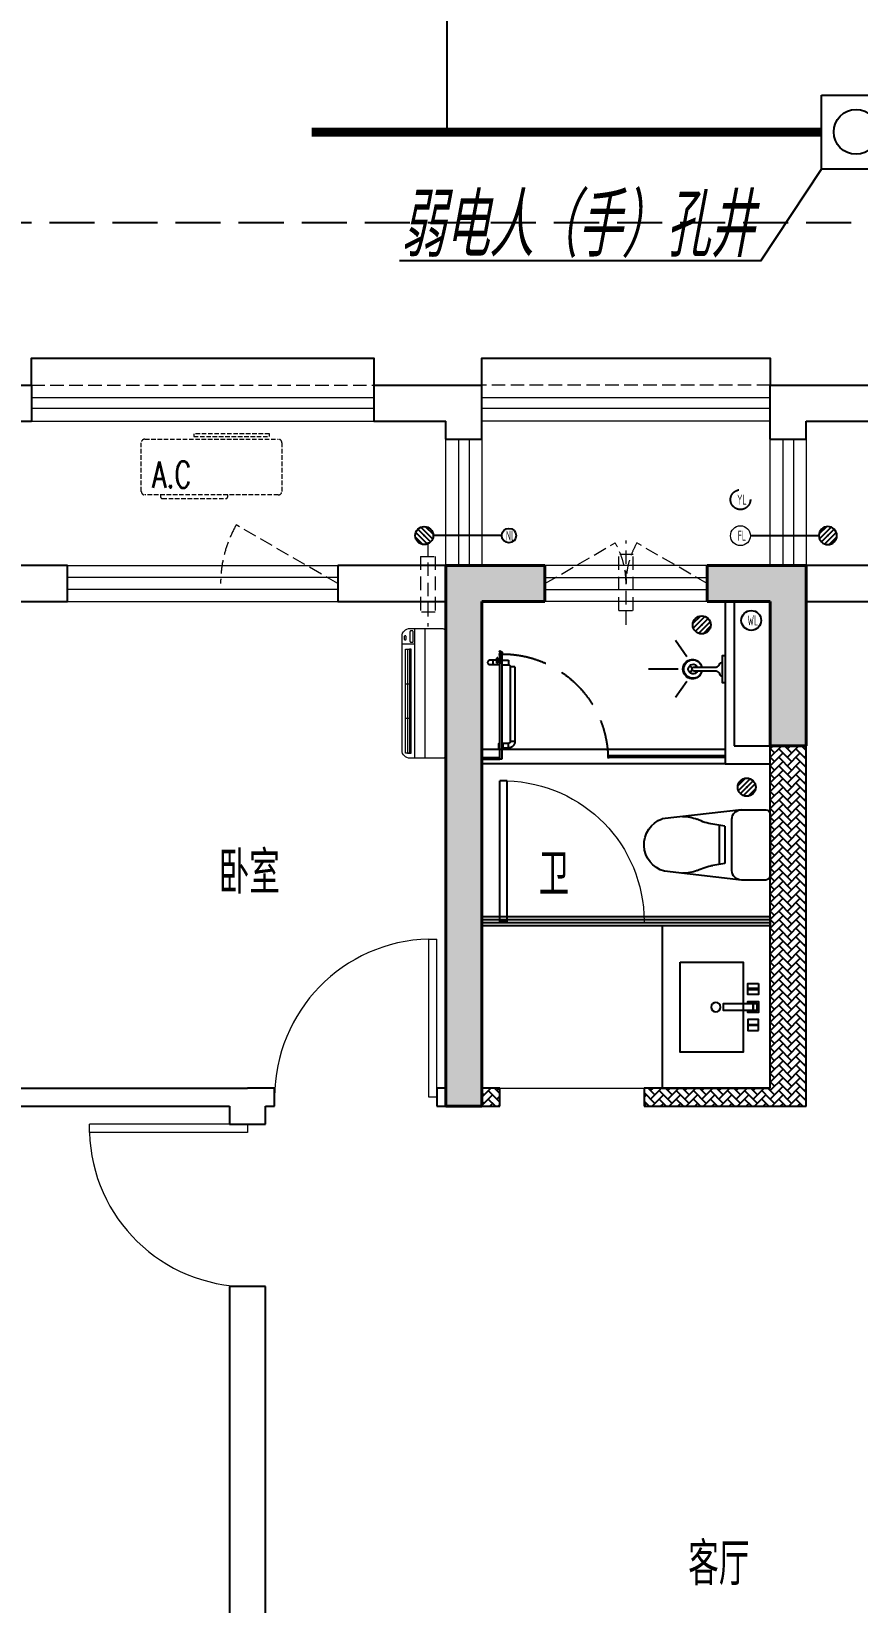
# Model space of a CAD drawing. Extents: x 3753737 to 4713801, y -857380 to 24339.
# Drawn here: x 4043213 to 4047798, y -738164 to -729448 of the extents above; entities that cross this region are included whole.
import ezdxf

# ---------------------------------------------------------------- set-up
doc = ezdxf.new("R2010")
doc.units = 0
doc.header["$LTSCALE"] = 1000
doc.header["$MEASUREMENT"] = 0
doc.linetypes.add('DASH', pattern=[0.35, 0.25, -0.1])
doc.linetypes.add('HIDDEN', pattern=[0.375, 0.25, -0.125])
doc.layers.get('0').update_dxf_attribs({"linetype": 'CONTINUOUS'})
for name, color, linetype in [('!!DIM-动力', 7, 'CONTINUOUS'), ('!!电气', 1, 'CONTINUOUS'), ('CURTWALL', 4, 'CONTINUOUS'), ('DIM-照明', 7, 'CONTINUOUS'), ('IP-bath&kitchen-JOHNSON', 4, 'CONTINUOUS'), ('LVTRY', 252, 'CONTINUOUS'), ('P-bath&kitchen-JOHNSON', 4, 'CONTINUOUS'), ('VPIPE-中水', 122, 'CONTINUOUS'), ('VPIPE-凝结', 150, 'CONTINUOUS'), ('VPIPE-雨水', 4, 'DASH'), ('WALL', 252, 'CONTINUOUS'), ('WIRE-综合布线', 5, 'DASH'), ('保温', 6, 'CONTINUOUS'), ('卫生间', 6, 'CONTINUOUS'), ('看线', 185, 'CONTINUOUS')]:
    doc.layers.add(name, color=color, linetype=linetype)
for name, color, linetype, lineweight in [('COLUMN', 252, 'CONTINUOUS', 40), ('PUB_HATCH', 8, 'CONTINUOUS', 9), ('PUB_TEXT', 7, 'CONTINUOUS', 20), ('VPIPE-废水', 31, 'TG_F', 18), ('WINDOW', 146, 'CONTINUOUS', 20), ('平面-栏杆', 56, 'CONTINUOUS', 15), ('平面-看线', 252, 'CONTINUOUS', 15), ('平面-空调室内机', 176, 'CONTINUOUS', 9), ('平面-空调预留孔', 252, 'CONTINUOUS', 15)]:
    doc.layers.add(name, color=color, linetype=linetype, lineweight=lineweight)
doc.styles.add('_TCH_DIM', font='SIMPLEX', dxfattribs={"bigfont": 'GBCBIG'})
doc.styles.add('HZTXT', font='gbeitc.shx', dxfattribs={"width": 0.8, "height": 400, "bigfont": 'hztxt.shx'})
doc.styles.get("Standard").update_dxf_attribs({"font": 'gbenor.shx', "bigfont": 'gbcbig.shx'})
doc.styles.add('TG_LINETYPE', font='SIMPLEX', dxfattribs={"width": 0.8, "height": 3, "bigfont": 'HZTXT'})
doc.linetypes.add('TG_F', pattern='A,2,-0.3,["F",TG_LINETYPE,S=0.1,R=0,X=-0.23,Y=-0.15],0', length=2.3)
pattern_1 = [(45, (0, 0), (0, 47.4157523), [100.584, -33.528]), (135, (23.708, 23.708), (3e-15, 47.4157523), [100.584, -33.528])]

# ---------------------------------------------------------------- blocks, each defined once
blk = doc.blocks.new('A$C148B7D8E')
at = {"layer": '卫生间', "color": 252, "linetype": 'DASH'}
blk.add_lwpolyline([(16100, 14000), (16100, 15400), (7700, 15400), (7700, 10800), (7300, 10800), (7300, 10000), (900, 10000), (900, 9000), (-900, 9000), (-900, -900), (1750, -900), (1750, -2100), (23450, -2100), (23450, -900), (25100, -900)], dxfattribs=at)
blk = doc.blocks.new('$lvtry$00000171')
for p, q in [((-74, 11), (-11, 74)), ((-70, -27), (27, 70)), ((-53, -53), (53, 53)), ((-27, -70), (70, 27)), ((11, -74), (74, -11))]:
    blk.add_line(p, q)
blk.add_circle((0, 0), 75)
blk.add_point((0, 0))
blk = doc.blocks.new('DSGDFGF')
blk.add_hatch(color=252).paths.add_polyline_path([(677792.1, 343575.9), (677790.9, 343578.7), (677782.6, 343575.2), (677783.8, 343572.5)])
at = {"color": 252}
for p, q in [((677781, 343575.1), (677792.8, 343580)), ((677781.6, 343574.8), (677782.2, 343575)), ((677781.8, 343558.8), (677784, 343558.3)), ((677784, 343558.3), (677781.8, 343558.3)), ((677792.6, 343568.1), (677782.1, 343568.1)), ((677792.6, 343566.8), (677782.1, 343566.8)), ((677782.2, 343575), (677783.5, 343571.8)), ((677782.3, 343566.8), (677782.3, 343547.2)), ((677783.5, 343571.8), (677792.7, 343575.6)), ((677787.3, 343577.7), (677787.3, 343538.6)), ((677792.9, 343558.9), (677790.7, 343558.4)), ((677790.7, 343558.4), (677792.9, 343558.4)), ((677791.4, 343578.9), (677793.1, 343579.6)), ((677791.4, 343578.9), (677792.7, 343575.6)), ((677792.3, 343566.8), (677792.3, 343545.4)), ((676415.3, 342775.8), (676372.8, 342818.3)), ((676440.6, 342778.8), (676375.8, 342843.6)), ((676457.7, 342790), (676387, 342860.7)), ((676468.9, 342807.1), (676404.1, 342871.9)), ((676471.8, 342832.4), (676429.4, 342874.8)), ((677752.3, 342860.3), (677792.3, 342860.3)), ((677752.3, 342080.3), (677752.3, 342860.3)), ((677792.3, 342080.3), (677792.3, 342860.3)), ((676292.3, 342675.2), (676292.3, 342335.2)), ((676451.7, 342700.2), (676317.3, 342700.2)), ((676451.7, 342700.2), (676891.6, 342650.1)), ((676505, 342363.4), (676505, 342646.9)), ((676543.6, 342608.4), (676622.4, 342622)), ((676543.6, 342608.4), (676543.6, 342402)), ((676575.6, 342613.9), (676575.6, 342396.5)), ((676543.6, 342402), (676622.4, 342388.4)), ((676317.3, 342310.2), (676451.7, 342310.2)), ((676451.7, 342310.2), (676879.4, 342358.9)), ((677792.3, 342080.3), (677752.3, 342080.3))]:
    blk.add_line(p, q, dxfattribs=at)
for points in [[(676792.3, 341855.3), (676442.3, 341855.3), (676442.3, 341355.6), (676792.3, 341355.6)], [(676357.2, 341735.5), (676357.2, 341675.5), (676417.2, 341675.5), (676417.2, 341735.5)], [(676412.2, 341708.5), (676412.2, 341702.5), (676362.2, 341702.5), (676362.2, 341708.5)], [(676387.2, 341585.5), (676387.2, 341625.5), (676367.2, 341625.5), (676367.2, 341585.5)], [(676387.2, 341625.5), (676387.2, 341585.5), (676552.2, 341585.5), (676552.2, 341625.5)], [(676357.2, 341475.5), (676357.2, 341535.5), (676417.2, 341535.5), (676417.2, 341475.5)], [(676412.2, 341502.5), (676412.2, 341508.5), (676362.2, 341508.5), (676362.2, 341502.5)]]:
    blk.add_lwpolyline(points, close=True, dxfattribs=at)
blk.add_lwpolyline([(676417.2, 341625.5), (676417.2, 341635.5), (676357.2, 341635.5), (676357.2, 341575.5), (676417.2, 341575.5), (676417.2, 341585.5)], dxfattribs=at)
blk.add_circle((676593.5, 341605.5), 26, dxfattribs=at)
for centre, radius, start, end in [((677793.5, 343561.9), 13.5, 155.15235, 208.97795), ((677800.8, 343573.5), 20.5, 177.99149, 196.90025), ((677781.4, 343574.2), 1, 111.52657, 175.76516), ((677800.9, 343573.5), 19.5, 177.46581, 196.24837), ((677781.9, 343574.4), 0.5, 112.73297, 178.05418), ((677796, 343562.2), 14.6, 161.89734, 193.71468), ((677782.1, 343555.6), 0.5, 208.97795, 24.22835), ((677791.2, 343559.6), 9.42, 188.01541, 204.22835), ((677781.4, 343560.5), 11.7, 335.41865, 349.51767), ((677792.5, 343555.5), 0.5, 155.41865, 330.15022), ((677816.4, 343571), 24, 160.76087, 187.04874), ((677781, 343562.3), 12.4, 343.94508, 21.34777), ((677793.2, 343578.9), 1.17, 340.04011, 112.53297), ((677781.3, 343561.9), 13.4, 330.15022, 25.08154), ((677793.2, 343579.1), 0.5, 340.76087, 112.53297), ((677813.7, 343571.4), 20.6, 160.04011, 190.84731), ((676317.3, 342675.2), 25, 90, 180), ((676451.7, 342646.9), 53.3, 0, 90), ((676566.3, 342910.4), 293.8, 278.51718, 296.46315), ((676779.2, 342438.8), 224.1, 90, 111.47978), ((676839.7, 342506.4), 152.8, 285.07732, 70.11812), ((676566.3, 342100), 293.8, 63.53685, 81.48282), ((676317.3, 342335.2), 25, 180, 270), ((676451.7, 342363.4), 53.3, 270, 0), ((676779.2, 342571.5), 224.1, 248.52022, 270)]:
    blk.add_arc(centre, radius, start, end, dxfattribs=at)
at = {"color": 252, "lineweight": 13}
blk.add_arc((677772.3, 342080.3), 780, 91.46928, 180, dxfattribs=at)
at = {"color": 252, "extrusion": (0, 0, -1)}
blk.add_ellipse((676422.3, 342825.3), major_axis=(-35.4, 35.4), ratio=1, start_param=5.497787, end_param=11.780972, dxfattribs=at)
at = {"color": 252}
blk.add_open_spline([(677782.3, 343547.2), (677783.2, 343546.4), (677785, 343544.8), (677788.2, 343548.5), (677790.8, 343546.6), (677792.3, 343545.4)], degree=3, knots=[0, 0, 0, 0, 3.066329, 6.218313, 11.124135, 11.124135, 11.124135, 11.124135], dxfattribs=at)
blk.add_point((676422.3, 342825.3), dxfattribs=at)
at = {"layer": 'CURTWALL', "color": 252}
for p, q in [((676292.3, 342105.3), (677892.3, 342105.3)), ((676292.3, 342105.3), (676292.3, 342055.3)), ((676292.3, 342088.7), (677892.3, 342088.7)), ((676292.3, 342072), (677892.3, 342072)), ((676292.3, 342055.3), (677892.3, 342055.3)), ((677892.3, 342105.3), (677892.3, 342055.3))]:
    blk.add_line(p, q, dxfattribs=at)
at = {"layer": 'IP-bath&kitchen-JOHNSON', "color": 252}
for p, q in [((676492.3, 343855.3), (676492.3, 343055)), ((676542.3, 343855.3), (676542.3, 342955)), ((676755.5, 343548.5), (676817.3, 343638)), ((676542.3, 343553.9), (676542.4, 343406.7)), ((676715.9, 343490.9), (676591.6, 343490.9)), ((676715.9, 343469.9), (676591.6, 343469.9)), ((676803.7, 343480.3), (676967, 343480.3)), ((676755.5, 343412.1), (676817.3, 343322.7)), ((676492.3, 343055), (676292.3, 343055)), ((676542.3, 343035), (677892.3, 343035)), ((676542.3, 343000), (677192.3, 343000)), ((676542.3, 342990), (677192.3, 342990)), ((677192.3, 342990), (677192.3, 343000)), ((677892.3, 342990), (677792.3, 342990)), ((677792.3, 342980), (677792.3, 342990)), ((677892.3, 342980), (677792.3, 342980)), ((676542.3, 342955), (676292.3, 342955)), ((676542.3, 342955), (677892.3, 342955))]:
    blk.add_line(p, q, dxfattribs=at)
blk.add_lwpolyline([(676542.3, 343553.9), (676558.1, 343553.9), (676558.1, 343406.7), (676542.4, 343406.7)], dxfattribs=at)
for points in [[(676573, 343506.6, 0.364142), (676558.1, 343518.1, 0.020495)], [(676591.6, 343490.9, -0.21439), (676573, 343506.6, -7.649644)], [(676573, 343454, -0.364142), (676558.1, 343442.6, -0.020495)], [(676591.8, 343469.9, 0.214893), (676573, 343454, 7.649644)]]:
    blk.add_lwpolyline(points, format="xyb", dxfattribs=at)
blk.add_arc((676715.9, 343480.4), 10.5, 270.00849, 90.00849, dxfattribs=at)
for centre, major_axis, ratio, start_param, end_param in [((676723.6, 343480.4), (0, 53.6), 0.987577, 1.76809, 7.656688), ((676721.1, 343480.4), (0, -51), 0.990052, -1.36297, 4.504563), ((676720.1, 343480.4), (0, -26.8), 0.994812, -1.167677, 4.309269), ((676707.1, 343492.9), (-1.43, 0), 0.85, 4.712389, 10.995574), ((676707.1, 343467.9), (-1.43, 0), 0.85, -1.570796, 4.712389), ((676731.5, 343492.9), (-1.43, 0), 0.85, 4.712389, 10.995574), ((676731.5, 343467.9), (-1.43, 0), 0.85, 4.712389, 10.995574)]:
    blk.add_ellipse(centre, major_axis=major_axis, ratio=ratio, start_param=start_param, end_param=end_param, dxfattribs=at)
at = {"layer": 'LVTRY', "color": 252}
for p, q in [((676292.3, 341155.3), (676292.3, 342055.3)), ((676292.3, 342055.3), (676892.3, 342055.3)), ((676892.3, 342055.3), (676892.3, 341155.3)), ((676892.3, 341155.3), (676292.3, 341155.3))]:
    blk.add_line(p, q, dxfattribs=at)
at = {"layer": 'P-bath&kitchen-JOHNSON', "color": 252}
for p, q in [((677745, 343529.5), (677745, 343504.1)), ((677776.6, 343529.5), (677745, 343529.5)), ((677776.6, 343504.1), (677745, 343504.1)), ((677782.2, 343542.4), (677788.6, 343542.4)), ((677782.2, 343512.4), (677782.2, 343542.4)), ((677782.2, 343512.4), (677788.6, 343512.4)), ((677792.3, 343566.8), (677782.3, 343566.8)), ((677782.3, 343566.8), (677782.3, 342980)), ((677785.1, 343542.4), (677787.4, 343540.1)), ((677785.1, 343523.3), (677785.1, 343542.4)), ((677785.1, 343531.5), (677785.1, 343512.4)), ((677785.1, 343512.4), (677787.4, 343514.7)), ((677787.4, 343524.9), (677787.4, 343540.1)), ((677787.4, 343524.9), (677787.4, 343514.7)), ((677788.6, 343542.4), (677790.3, 343540.6)), ((677788.6, 343540.1), (677788.6, 343542.4)), ((677788.6, 343514.7), (677788.6, 343512.4)), ((677788.6, 343512.4), (677790.3, 343514.1)), ((677790.3, 343540.1), (677790.3, 343540.6)), ((677790.3, 343514.7), (677790.3, 343514.1)), ((677792.3, 342980), (677792.3, 343566.8)), ((677798.5, 343529.5), (677853.2, 343529.5)), ((677798.5, 343504.1), (677853.2, 343504.1)), ((677803.9, 343542.4), (677806.8, 343542.4)), ((677803.9, 343542.4), (677803.9, 343512.4)), ((677803.9, 343512.4), (677806.8, 343512.4)), ((677806.8, 343542.4), (677809.1, 343540.1)), ((677806.8, 343542.4), (677806.8, 343524.9)), ((677806.8, 343512.4), (677806.8, 343529.8)), ((677806.8, 343512.4), (677809.1, 343514.7)), ((677809.1, 343514.7), (677809.1, 343540.1)), ((677830.2, 343504.1), (677830.2, 343529.5)), ((677709.2, 343493.7), (677709.2, 343078.1)), ((677709.2, 343493.7), (677734.6, 343493.7)), ((677734.6, 343493.7), (677734.6, 343078.1)), ((677709.2, 343078.1), (677734.6, 343078.1)), ((677744.9, 343042.3), (677744.9, 343067.7)), ((677744.9, 343067.7), (677776.6, 343067.7)), ((677778.9, 343070), (677776.6, 343067.7)), ((677776.6, 343067.7), (677776.6, 343042.3)), ((677778.9, 343070), (677778.9, 343040)), ((677781.8, 343070), (677778.9, 343070)), ((677781.8, 343070), (677781.8, 343040)), ((677793.3, 343070), (677796.2, 343070)), ((677793.3, 343040), (677793.3, 343070)), ((677796.2, 343040), (677796.2, 343070)), ((677796.2, 343070), (677797.9, 343068.3)), ((677797.9, 343041.8), (677797.9, 343068.3)), ((677744.9, 343042.3), (677776.6, 343042.3)), ((677778.9, 343040), (677776.6, 343042.3)), ((677781.8, 343040), (677778.9, 343040)), ((677782.3, 342980), (677792.3, 342980)), ((677793.3, 343040), (677796.2, 343040))]:
    blk.add_line(p, q, dxfattribs=at)
at = {"layer": 'P-bath&kitchen-JOHNSON', "color": 252, "linetype": 'DASH'}
blk.add_arc((677778.5, 342977.6), 586.2, 89.79672, 179.39224, dxfattribs=at)
at = {"layer": 'P-bath&kitchen-JOHNSON', "color": 252}
blk.add_arc((677844.7, 343516.8), 15.3, 304.05298, 55.96165, dxfattribs=at)
for centre, major_axis, start_param, end_param in [((677745, 343493.7), (0, 10.4), 0, 1.570796), ((677744.9, 343078.1), (0, 35.7), 1.570796, 3.141593), ((677744.9, 343078.1), (0, 10.4), 1.570796, 3.141593)]:
    blk.add_ellipse(centre, major_axis=major_axis, ratio=1, start_param=start_param, end_param=end_param, dxfattribs=at)
at = {"layer": 'LVTRY', "color": 252, "xscale": -0.6666666667107826, "yscale": 0.6666666667107826}
blk.add_blockref('$lvtry$00000171', (676672.3, 343725.3), dxfattribs=at)
blk = doc.blocks.new('GFDGFSDFGD')
at = {"layer": 'PUB_HATCH'}
for points in [[(425766.6, 373023.7), (425216.6, 373023.7), (425216.6, 370023.7), (425416.6, 370023.7), (425416.6, 372823.7), (425766.6, 372823.7)], [(426666.7, 373023.7), (426666.7, 372823.7), (427016.6, 372823.7), (427016.6, 372023.7), (427216.6, 372023.7), (427216.6, 373023.7)]]:
    blk.add_hatch(color=256, dxfattribs=at).paths.add_polyline_path(points)
at = {"layer": 'COLUMN', "color": 252}
for p, q in [((425766.6, 373023.7), (425216.6, 373023.7)), ((425216.6, 373023.7), (425216.6, 370023.7)), ((425766.6, 372823.7), (425766.6, 373023.7)), ((426666.7, 373023.7), (426666.7, 372823.7)), ((427216.6, 373023.7), (426666.7, 373023.7)), ((427216.6, 372023.7), (427216.6, 373023.7)), ((425416.6, 370023.7), (425416.6, 372823.7)), ((425416.6, 372823.7), (425766.6, 372823.7)), ((426666.7, 372823.7), (427016.6, 372823.7)), ((427016.6, 372823.7), (427016.6, 372023.7)), ((427016.6, 372023.7), (427216.6, 372023.7)), ((425216.6, 370023.7), (425416.6, 370023.7))]:
    blk.add_line(p, q, dxfattribs=at)
blk = doc.blocks.new('GDFGDGRD')
at = {"layer": '保温', "linetype": 'ByBlock', "ltscale": 10}
h = blk.add_hatch(dxfattribs=at)
h.set_pattern_fill('AR-HBONE', color=251, scale=55)
h.set_pattern_definition(pattern_1)
h.paths.add_polyline_path([(427216.6, 370023.7), (427216.6, 372023.7), (427016.6, 372023.7), (427016.6, 370023.7)])
h = blk.add_hatch(dxfattribs=at)
h.set_pattern_fill('AR-HBONE', color=251, scale=55)
h.set_pattern_definition(pattern_1)
h.paths.add_polyline_path([(425516.6, 370023.7), (425516.6, 370123.7), (425416.6, 370123.7), (425416.6, 370023.7)])
h = blk.add_hatch(dxfattribs=at)
h.set_pattern_fill('AR-HBONE', color=251, scale=55)
h.set_pattern_definition(pattern_1)
h.paths.add_polyline_path([(427016.6, 370023.7), (427016.6, 370123.7), (426316.6, 370123.7), (426316.6, 370023.7)])
blk = doc.blocks.new('A$C001338C2')
at = {"color": 8}
for p, q in [((0, 249), (0, 22)), ((845, 304), (55, 304)), ((109, 215), (109, 304)), ((900, 22), (900, 249)), ((22, 0), (878, 0))]:
    blk.add_line(p, q, dxfattribs=at)
at = {"color": 8, "lineweight": 5}
for p, q in [((865, 279), (144, 279)), ((144, 279), (144, 266)), ((387, 279), (144, 279)), ((144, 279), (144, 253)), ((144, 266), (865, 266)), ((144, 240), (144, 253)), ((144, 253), (865, 253)), ((865, 240), (144, 240)), ((387, 240), (387, 279)), ((622, 240), (387, 240)), ((865, 279), (622, 279)), ((622, 279), (622, 240)), ((865, 253), (865, 279)), ((865, 266), (865, 240)), ((900, 215), (0, 215)), ((900, 143), (0, 143))]:
    blk.add_line(p, q, dxfattribs=at)
at = {"color": 8}
for points in [[(89, 226), (22, 226, -0.414214), (17, 232), (17, 243, -0.414214), (22, 249), (89, 249, -0.414214), (95, 243), (95, 232, -0.414214)], [(73, 275), (57, 275, -0.414214), (51, 281), (51, 283, -0.414214), (57, 289), (73, 289, -0.414214), (79, 283), (79, 281, -0.414214)]]:
    blk.add_lwpolyline(points, format="xyb", close=True, dxfattribs=at)
for centre, radius, start, end in [((55, 249), 55, 90, 180), ((845, 249), 55, 360, 90), ((22, 22), 22, 180, 270), ((878, 22), 22, 270, 360)]:
    blk.add_arc(centre, radius, start, end, dxfattribs=at)
blk = doc.blocks.new('dongkong')
at = {"layer": '平面-空调预留孔', "color": 8, "linetype": 'HIDDEN', "ltscale": 0.3}
for p, q in [((-603796, 210899.9), (-603796, 210431.5)), ((-603836, 210821), (-603836, 210510.8)), ((-603836, 210821), (-603756, 210821)), ((-603756, 210821), (-603756, 210510.8))]:
    blk.add_line(p, q, dxfattribs=at)
blk.add_lwpolyline([(-603756, 210510.8), (-603836, 210510.8)], dxfattribs=at)
blk = doc.blocks.new('rtyryrtyeeretee')
at = {"layer": '平面-空调预留孔', "color": 252, "linetype": 'DASH', "ltscale": 0.1}
for p, q in [((669748.9, 343882), (669748.9, 343872)), ((669758.9, 343862), (670111.7, 343862)), ((670121.7, 343872), (670121.7, 343882))]:
    blk.add_line(p, q, dxfattribs=at)
blk.add_lwpolyline([(670352.8, 344221.1), (669933, 344221.1), (669933, 344206), (670352.8, 344206)], close=True, dxfattribs=at)
blk.add_lwpolyline([(670402, 343882), (669662, 343882, -0.414214), (669642, 343902), (669642, 344172, -0.414214), (669662, 344192), (670402, 344192, -0.414214), (670422, 344172), (670422, 343902, -0.414214)], format="xyb", close=True, dxfattribs=at)
for centre, start, end in [((669758.9, 343872), 180, 270), ((670111.7, 343872), 270, 0)]:
    blk.add_arc(centre, 10, start, end, dxfattribs=at)
at = {"layer": '平面-空调预留孔', "color": 252, "linetype": 'DASH', "ltscale": 0.1, "style": '_TCH_DIM', "width": 0.705882}
blk.add_text('A.C', height=146.88, dxfattribs=at).set_placement((669701.4, 343921.6))
blk = doc.blocks.new('$WINLIB2D$00000001')
at = {"color": 0}
for points in [[(-0.5, 0.5), (-0.5, -0.5)], [(-0.5, 0.5), (0.5, 0.5)], [(0.5, -0.5), (0.5, 0.5)], [(0.5, 0.1667), (-0.5, 0.1667)], [(0.5, -0.1667), (-0.5, -0.1667)], [(-0.5, -0.5), (0.5, -0.5)]]:
    blk.add_lwpolyline(points, dxfattribs=at)
blk = doc.blocks.new('$DorLib2D$00000001')
for p, q in [((0.45, 0.975), (0.5, 0.975)), ((0.45, 0), (0.45, 0.975)), ((0.5, 0), (0.5, 0.975)), ((0.5, 0), (0.45, 0))]:
    blk.add_line(p, q)
at = {"lineweight": 13}
blk.add_arc((0.475, 0), 0.975, 91.46928, 180, dxfattribs=at)
blk = doc.blocks.new('A$C5F341E43')
at = {"layer": 'VPIPE-中水', "color": 252, "linetype": 'Continuous'}
blk.add_circle((6294.8, 8895), 55, dxfattribs=at)
at = {"layer": 'VPIPE-凝结', "color": 252, "ltscale": 0.1}
for p, q in [((4910, 9365.5), (4530, 9365.5)), ((6290, 9365.5), (6670, 9365.5))]:
    blk.add_line(p, q, dxfattribs=at)
at = {"layer": 'VPIPE-凝结', "color": 252}
blk.add_circle((4950, 9365.5), 40, dxfattribs=at)
at = {"layer": 'VPIPE-废水', "color": 252}
blk.add_circle((6235, 9365), 55, dxfattribs=at)
at = {"layer": 'VPIPE-雨水', "color": 252}
blk.add_circle((6235, 9565), 55, dxfattribs=at)
at = {"layer": 'WALL', "color": 252}
for p, q in [((1700, 10200), (2300, 10200)), ((2300, 10200), (2300, 10000)), ((4200, 10200), (4800, 10200)), ((4200, 10200), (4200, 10000)), ((4800, 9900), (4800, 10200)), ((6400, 10200), (7000, 10200)), ((6400, 9900), (6400, 10200)), ((1900, 10000), (2300, 10000)), ((4200, 10000), (4600, 10000)), ((4600, 9900), (4600, 10000)), ((6600, 10000), (7000, 10000)), ((6600, 9900), (6600, 10000)), ((4600, 9900), (4800, 9900)), ((6400, 9900), (6600, 9900)), ((2500, 9200), (1800, 9200)), ((2500, 9000), (2500, 9200)), ((4700, 9200), (4000, 9200)), ((4000, 9200), (4000, 9000)), ((5150, 9200), (4700, 9200)), ((5150, 9000), (5150, 9200)), ((6500, 9200), (6050, 9200)), ((6050, 9200), (6050, 9000)), ((7100, 9200), (6500, 9200)), ((1900, 9000), (2500, 9000)), ((4000, 9000), (4600, 9000)), ((4600, 6300), (4600, 9000)), ((4800, 9000), (5150, 9000)), ((4800, 6300), (4800, 9000)), ((6050, 9000), (6400, 9000)), ((6400, 6300), (6400, 9000)), ((6600, 6200), (6600, 9000)), ((6600, 9000), (7100, 9000)), ((1900, 6300), (3500, 6300)), ((3650, 6300), (3500, 6300)), ((3650, 6200), (3650, 6300)), ((4600, 6300), (4550, 6300)), ((4550, 6300), (4550, 6200)), ((4900, 6300), (4800, 6300)), ((4900, 6200), (4900, 6300)), ((6400, 6300), (5700, 6300)), ((5700, 6300), (5700, 6200)), ((1800, 6200), (3400, 6200)), ((3400, 6200), (3400, 6100)), ((3600, 6200), (3650, 6200)), ((3600, 6100), (3600, 6200)), ((4550, 6200), (4700, 6200)), ((4700, 6200), (4900, 6200)), ((5700, 6200), (6600, 6200)), ((3400, 6100), (3600, 6100)), ((3600, 5200), (3400, 5200)), ((3400, 5200), (3400, 1900)), ((3600, 1900), (3600, 5200))]:
    blk.add_line(p, q, dxfattribs=at)
at = {"layer": 'WINDOW', "color": 252, "linetype": 'DASH'}
for p, q in [((4900, 6300), (4900, 6200)), ((5700, 6200), (5700, 6300))]:
    blk.add_line(p, q, dxfattribs=at)
at = {"layer": 'WINDOW', "color": 252}
blk.add_line((4900, 6300, 800), (5700, 6300, 800), dxfattribs=at)
at = {"layer": 'WINDOW', "color": 252, "linetype": 'DASH', "ltscale": 0.3}
for points in [[(4000, 9100), (3436.9, 9424.6, 0.131485), (3350, 9100)], [(5150.1, 9100), (5539.8, 9324.9, -0.131605), (5600.1, 9100)], [(6050.1, 9100), (5660.3, 9324.9, 0.131605), (5600.1, 9100)]]:
    blk.add_lwpolyline(points, format="xyb", dxfattribs=at)
at = {"layer": '平面-栏杆', "color": 252}
for points in [[(4200, 10130), (2300, 10130.3)], [(6400, 10130), (4800, 10130.3)], [(4200, 10070), (2300, 10070.3)], [(6400, 10070), (4800, 10070.3)], [(4670, 9900), (4669.7, 9200)], [(4730, 9900), (4729.7, 9200)], [(6470, 9900), (6469.7, 9200)], [(6530, 9900), (6529.7, 9200)]]:
    blk.add_lwpolyline(points, dxfattribs=at)
at = {"layer": '平面-看线', "color": 252}
for p, q in [((4599.7, 9200), (4600, 9900)), ((6399.7, 9200), (6400, 9900))]:
    blk.add_line(p, q, dxfattribs=at)
at = {"layer": '平面-看线', "color": 252, "linetype": 'DASH', "ltscale": 0.3}
for points in [[(2300, 10200), (4200, 10200)], [(6400, 10200), (4800, 10200)]]:
    blk.add_lwpolyline(points, dxfattribs=at)
at = {"layer": '平面-看线', "color": 252}
for points in [[(2300, 10000), (4200, 10000)], [(6400, 10000), (4800, 10000)], [(4800, 9900), (4799.7, 9200)], [(6600, 9900), (6599.7, 9200)]]:
    blk.add_lwpolyline(points, dxfattribs=at)
at = {"layer": '看线', "color": 252, "ltscale": 0.5}
for points in [[(2300, 10200), (2300, 10350), (4200, 10350), (4200, 10200)], [(4800, 10200), (4800, 10350), (6400, 10350), (6400, 10200)]]:
    blk.add_lwpolyline(points, dxfattribs=at)
at = {"color": 252}
for name, p in [('A$C148B7D8E', (-100, 1100)), ('GFDGFSDFGD', (-420616.6, -363823.7)), ('rtyryrtyeeretee', (-666732.1, -334291)), ('GDFGDGRD', (-420616.6, -363823.7))]:
    blk.add_blockref(name, p, dxfattribs=at)
at = {"color": 252, "xscale": -1}
blk.add_blockref('DSGDFGF', (682692.3, -334855.3), dxfattribs=at)
at = {"layer": 'LVTRY', "color": 252, "yscale": 0.6666666667107825}
for p, xscale, rotation in [((4480, 9365.5), 0.6666666667107825, 269.9999999939778), ((6720, 9365.5), -0.6666666667107825, 90.00000000602213)]:
    blk.add_blockref('$lvtry$00000171', p, dxfattribs=dict(at, xscale=xscale, rotation=rotation))
at = {"layer": 'WINDOW', "color": 252}
for name, p, xscale, yscale, zscale, rotation in [('$WINLIB2D$00000001', (3250, 9100), 1500, -200, 1500, 359.9999999969686), ('$WINLIB2D$00000001', (5600, 9100), -900, -200, -900, 1.823162473766424e-09), ('$DorLib2D$00000001', (4100, 6250), 900, 900, 900, 3.223884863770534e-09), ('$DorLib2D$00000001', (3500, 5650), 900, 900, 900, 90.00000000129845)]:
    blk.add_blockref(name, p, dxfattribs=dict(at, xscale=xscale, yscale=yscale, zscale=zscale, rotation=rotation))
at = {"layer": '平面-空调室内机', "color": 252, "ltscale": 0.3}
blk.add_blockref('dongkong', (608296.2, -201570.7), dxfattribs=at)
at = {"layer": '平面-空调室内机', "color": 252, "ltscale": 0.3, "xscale": -1, "rotation": 180}
blk.add_blockref('dongkong', (609396, 219770.8), dxfattribs=at)
at = {"layer": '平面-空调预留孔', "color": 252, "xscale": -0.8000000000465648, "yscale": 0.8000000000465648, "zscale": 0.8000000000465646, "rotation": 89.99999976656984}
blk.add_blockref('A$C001338C2', (4600, 8850.3), dxfattribs=at)
at = {"layer": 'PUB_TEXT', "color": 252, "width": 0.6}
for s, p in [('YL', (6216.8, 9537)), ('NL', (4933.2, 9337.5)), ('FL', (6219.6, 9337)), ('WL', (6273.8, 8867))]:
    blk.add_text(s, height=56, dxfattribs=at).set_placement(p)
at = {"layer": 'PUB_TEXT', "color": 252}
for s, height, p in [('卧室', 236.31, (3338.7, 7377.8, 0)), ('卫', 236.3, (5114.9, 7368.8)), ('客厅', 236.31, (5945, 3542.5))]:
    blk.add_text(s, height=height, dxfattribs=at).set_placement(p)
blk = doc.blocks.new('dfgdsgsdg')
at = {"layer": '!!DIM-动力'}
blk.add_lwpolyline([(1783912.6, 547079.1), (1784299.9, 547079.1), (1784299.9, 546667.8), (1783912.6, 546667.8)], close=True, dxfattribs=at)
blk.add_circle((1784105.1, 546875.3), 124.2, dxfattribs=at)

msp = doc.modelspace()

# ---------------------------------------------------------------- linework, layer by layer
at = {"layer": '!!电气'}
msp.add_line((4045521, -730007), (4045521, -728068.9), dxfattribs=at)
at = {"layer": 'DIM-照明', "color": 7}
for q in [(4047597.8, -730212.6), (4045256.8, -730720.6)]:
    msp.add_line((4047261, -730720.6), q, dxfattribs=at)
at = {"layer": 'WIRE-综合布线', "color": 4, "const_width": 50}
msp.add_lwpolyline([(4047597.8, -730007), (4044769.4, -730007)], dxfattribs=at)

# ---------------------------------------------------------------- block references
at = {"layer": '!!DIM-动力', "rotation": 0.001736889965600356}
msp.add_blockref('dfgdsgsdg', (2263701.8, -1276934.4), dxfattribs=at)
at = {"layer": '!!电气'}
msp.add_blockref('A$C5F341E43', (4040913.4, -741610.2), dxfattribs=at)

# ---------------------------------------------------------------- texts
at = {"layer": 'DIM-照明', "color": 7, "style": 'HZTXT', "width": 0.7}
msp.add_text('弱电人（手）孔井', height=350, dxfattribs=at).set_placement((4045260.6, -730698.3))

doc.saveas('drawing.dxf')
